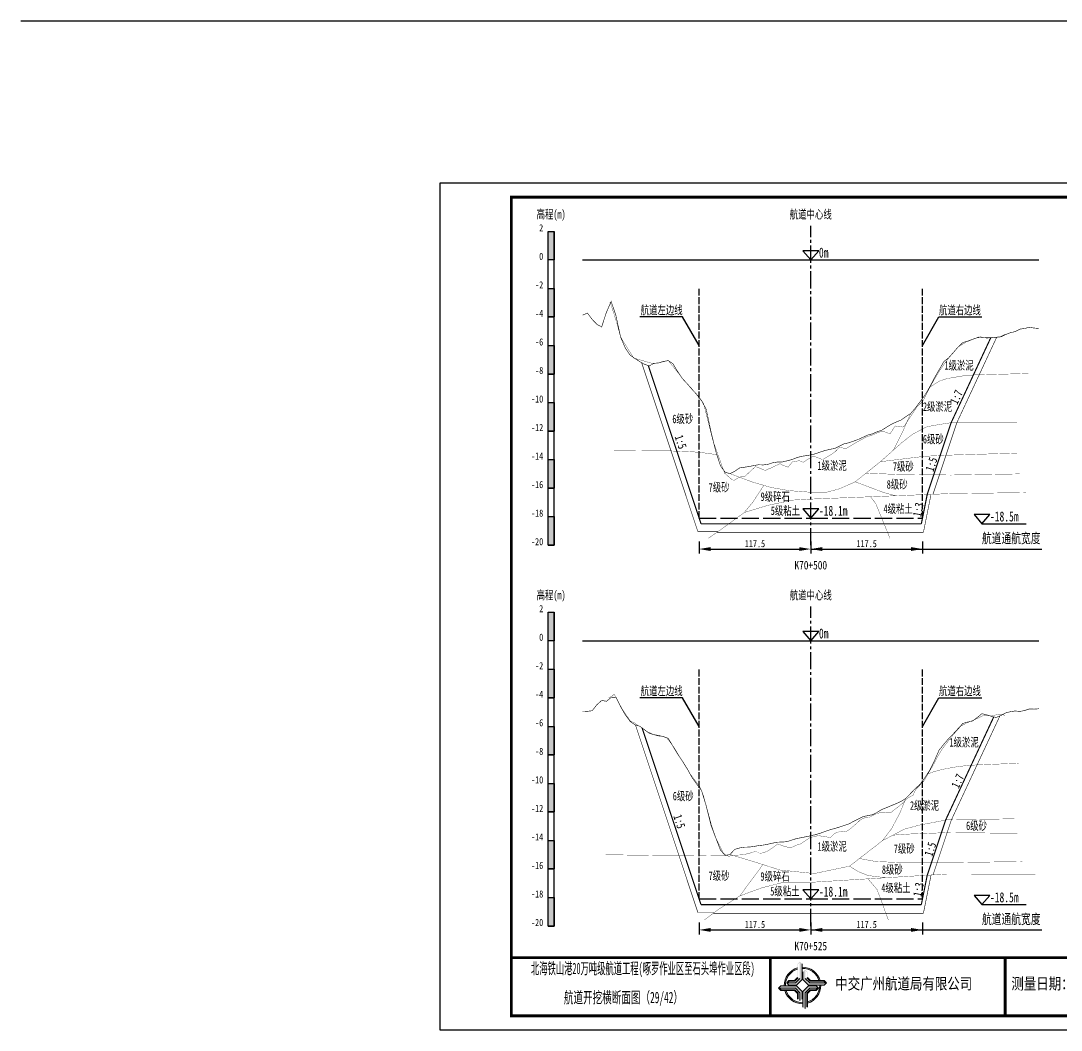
# Model space of a CAD drawing. Header units: millimetres. Extents: x 0 to 1680, y -8762 to 0.
# Drawn here: x 483 to 847.8, y -5197.5 to -4843.7 of the extents above; entities that cross this region are included whole.
import ezdxf
from ezdxf.enums import TextEntityAlignment as Align

# ---------------------------------------------------------------- set-up
doc = ezdxf.new("R2010")
doc.units = ezdxf.units.MM
for name, pattern in [('ACAD_ISO02W100', [15, 12, -3]), ('ACAD_ISO05W100', [33, 24, -3, 0, -3, 0, -3]), ('CENTER2', [1.125, 0.75, -0.125, 0.125, -0.125])]:
    doc.linetypes.add(name, pattern=pattern)
for name, color, linetype in [('0-桩号', 1, 'Continuous'), ('0-航道左右边线标注', 8, 'Continuous'), ('1-疏浚底高', 7, 'Continuous'), ('1-通航宽度', 7, 'Continuous'), ('1-通航底高', 7, 'Continuous'), ('202601', 5, 'Continuous'), ('DMX', 20, 'Continuous'), ('L1', 7, 'Continuous'), ('图幅外框线', 145, 'Continuous'), ('地质分层', 6, 'Continuous'), ('坡比', 1, 'Continuous'), ('尺寸标注', 1, 'Continuous'), ('开挖线', 4, 'Continuous'), ('标尺', 7, 'Continuous'), ('超挖线', 3, 'Continuous'), ('辅助框', 7, 'Continuous'), ('通航底面线', 7, 'ACAD_ISO02W100')]:
    doc.layers.add(name, color=color, linetype=linetype)
doc.styles.get("Standard").update_dxf_attribs({"font": 'arial.ttf'})
doc.styles.add('仿宋', font='仿宋_GB2312.ttf', dxfattribs={"width": 0.8})
doc.styles.add('仿宋GB2312', font='仿宋_GB2312.ttf', dxfattribs={"width": 0.7, "height": 2.5})
doc.styles.add('仿宋体', font='仿宋_GB2312.ttf', dxfattribs={"width": 0.8})
doc.dimstyles.new('2000', dxfattribs={"dimtxt": 3, "dimasz": 2.5, "dimexe": 1.25, "dimexo": 0.625, "dimtad": 1, "dimlfac": 2, "dimdsep": 46, "dimtxsty": 'Standard', "dimcen": 2.5, "dimadec": 0, "dimazin": 0, "dimtfac": 1, "dimtmove": 0, "dimatfit": 3, "dimfxl": 0, "dimarcsym": 0})

# ---------------------------------------------------------------- blocks, each defined once
blk = doc.blocks.new('标尺')
at = {"layer": '标尺', "linetype": 'Continuous'}
for points in [[(-2.116669999959413, 100), (0, 100), (0, 90), (-2.116669999959413, 90)], [(-2.116669999959413, 80), (0, 80), (0, 70), (-2.116669999959413, 70)], [(-2.116669999959413, 60), (0, 60), (0, 50), (-2.116669999959413, 50)], [(-2.116669999959413, 40), (0, 40), (0, 30), (-2.116669999959413, 30)], [(-2.116669999959413, 20), (0, 20), (0, 10), (-2.116669999959413, 10)], [(-2.116669999959413, 0), (0, 0), (0, -10), (-2.116669999959413, -10)]]:
    blk.add_hatch(color=256, dxfattribs=at).paths.add_polyline_path(points)
for p, q in [((-2.116669999959413, -10), (-2.116669999959413, 100)), ((0, -10), (0, 100)), ((-2.116669999959413, 80), (0, 80)), ((-2.116669999959413, 70), (0, 70)), ((-2.116669999959413, 60), (0, 60)), ((-2.116669999959413, 50), (0, 50)), ((-2.116669999959413, 40), (0, 40)), ((-2.116669999959413, 30), (0, 30)), ((-2.116669999959413, 20), (0, 20)), ((-2.116669999959413, 10), (0, 10)), ((-2.116669999959413, 0), (0, 0)), ((-2.116669999959413, -10), (0, -10))]:
    blk.add_line(p, q, dxfattribs=at)
at = {"layer": '标尺'}
for points in [[(-2.116669999959413, 100), (0, 100), (0, 90), (-2.116669999959413, 90)], [(-2.116669999959413, 100), (0, 100), (0, 90), (-2.116669999959413, 90)], [(-2.116669999959413, 80), (0, 80), (0, 70), (-2.116669999959413, 70)], [(-2.116669999959413, 80), (0, 80), (0, 70), (-2.116669999959413, 70)], [(-2.116669999959413, 60), (0, 60), (0, 50), (-2.116669999959413, 50)], [(-2.116669999959413, 60), (0, 60), (0, 50), (-2.116669999959413, 50)], [(-2.116669999959413, 40), (0, 40), (0, 30), (-2.116669999959413, 30)], [(-2.116669999959413, 40), (0, 40), (0, 30), (-2.116669999959413, 30)], [(-2.116669999959413, 20), (0, 20), (0, 10), (-2.116669999959413, 10)], [(-2.116669999959413, 20), (0, 20), (0, 10), (-2.116669999959413, 10)], [(-2.116669999959413, 0), (0, 0), (0, -10), (-2.116669999959413, -10)], [(-2.116669999959413, 0), (0, 0), (0, -10), (-2.116669999959413, -10)]]:
    blk.add_lwpolyline(points, close=True, dxfattribs=at)
at = {"layer": '标尺', "style": '仿宋GB2312', "width": 0.7}
blk.add_text('高程(m)', height=3, dxfattribs=at).set_placement((-1.058334999950603, 106.0000000009313), align=Align.MIDDLE_CENTER)
for s, p in [('2', (-3.816669999971054, 100)), ('0', (-3.816669999971054, 90)), ('-2', (-3.816669999971054, 80)), ('-4', (-3.816669999971054, 70)), ('-6', (-3.816669999971054, 60)), ('-8', (-3.816669999971054, 50)), ('-10', (-3.816669999971054, 40)), ('-12', (-3.816669999971054, 30)), ('-14', (-3.816669999971054, 20)), ('-16', (-3.816669999971054, 10)), ('-18', (-3.816669999971054, 0)), ('-20', (-3.816669999971054, -10))]:
    blk.add_text(s, height=2.5, dxfattribs=at).set_placement(p, align=Align.RIGHT)
blk = doc.blocks.new('通航底高')
at = {"layer": '1-通航底高'}
for p, q in [((-2.762494692986365, 3.232132659759372), (5.923793651163578e-06, 6.932765245437622e-06)), ((2.762506540631875, 3.232132659759372), (-2.762494692986365, 3.232132659759372)), ((5.923793651163578e-06, 6.932765245437622e-06), (2.762506540631875, 3.232132659759372))]:
    blk.add_line(p, q, dxfattribs=at)
at = {"layer": '1-通航底高', "style": '仿宋', "width": 0.7}
blk.add_attdef('通航底高', (2.856129719933961, 0.8203305718488991), '', height=3.5, dxfattribs=at)
blk = doc.blocks.new('疏浚底高')
at = {"layer": '1-疏浚底高'}
for p, q in [((-2.762500616780017, 3.232125726994127), (0, 0)), ((2.762500616838224, 3.232125726994127), (-2.762500616780017, 3.232125726994127)), ((0, 0), (2.762500616838224, 3.232125726994127)), ((-5.923793651163578e-06, -6.932765245437622e-06), (15.51466270413067, -6.932765245437622e-06))]:
    blk.add_line(p, q, dxfattribs=at)
at = {"layer": '1-疏浚底高', "style": '仿宋', "width": 0.7}
blk.add_attdef('疏浚底高', (2.856123796140309, 0.8203236390836537), '', height=3.5, dxfattribs=at)
blk = doc.blocks.new('*D248')
at = {"layer": 'Defpoints', "color": 0}
for p in [(720.8333333326782, -5018), (760, -5018), (760, -5028.852841421393)]:
    blk.add_point(p, dxfattribs=at)
at = {"layer": '尺寸标注', "color": 0, "lineweight": -2, "ltscale": 0.5}
for p, q in [((720.8333333326782, -5026.25), (720.8333333326782, -5030.452841421394)), ((760, -5026.25), (760, -5030.452841421394)), ((724.8333333326782, -5028.852841421393), (756, -5028.852841421393))]:
    blk.add_line(p, q, dxfattribs=at)
at = {"layer": '尺寸标注', "color": 0}
for points in [[(724.8333333326782, -5028.186174754726), (724.8333333326782, -5029.51950808806), (720.8333333326782, -5028.852841421393)], [(756, -5029.51950808806), (756, -5028.186174754726), (760, -5028.852841421393)]]:
    blk.add_solid(points, dxfattribs=at)
at = {"layer": '尺寸标注', "color": 0, "insert": (740.4166666663391, -5026.956412849965), "char_height": 2.5, "attachment_point": 5, "style": '仿宋GB2312'}
blk.add_mtext('117.5', dxfattribs=at)
blk = doc.blocks.new('*D249')
at = {"layer": 'Defpoints', "color": 0}
for p in [(720.8333333328919, -5151.5), (760, -5151.5), (760, -5162.352811079301)]:
    blk.add_point(p, dxfattribs=at)
at = {"layer": '尺寸标注', "color": 0, "lineweight": -2, "ltscale": 0.5}
for p, q in [((720.8333333328919, -5159.75), (720.8333333328919, -5163.952811079302)), ((760, -5159.75), (760, -5163.952811079302)), ((724.8333333328919, -5162.352811079301), (756, -5162.352811079301))]:
    blk.add_line(p, q, dxfattribs=at)
at = {"layer": '尺寸标注', "color": 0}
for points in [[(724.8333333328919, -5161.686144412634), (724.8333333328919, -5163.019477745968), (720.8333333328919, -5162.352811079301)], [(756, -5163.019477745968), (756, -5161.686144412634), (760, -5162.352811079301)]]:
    blk.add_solid(points, dxfattribs=at)
at = {"layer": '尺寸标注', "color": 0, "insert": (740.416666666446, -5160.456382507873), "char_height": 2.5, "attachment_point": 5, "style": '仿宋GB2312'}
blk.add_mtext('117.5', dxfattribs=at)
blk = doc.blocks.new('*D305')
at = {"layer": 'Defpoints', "color": 0}
for p in [(760, -5018), (799.1666666671199, -5018), (799.1666666671199, -5028.852787551242)]:
    blk.add_point(p, dxfattribs=at)
at = {"layer": '尺寸标注', "color": 0, "lineweight": -2, "ltscale": 0.5}
for p, q in [((760, -5026.25), (760, -5030.452787551242)), ((799.1666666671199, -5026.25), (799.1666666671199, -5030.452787551242)), ((764, -5028.852787551242), (795.1666666671199, -5028.852787551242))]:
    blk.add_line(p, q, dxfattribs=at)
at = {"layer": '尺寸标注', "color": 0}
for points in [[(764, -5028.186120884575), (764, -5029.519454217909), (760, -5028.852787551242)], [(795.1666666671199, -5029.519454217909), (795.1666666671199, -5028.186120884575), (799.1666666671199, -5028.852787551242)]]:
    blk.add_solid(points, dxfattribs=at)
at = {"layer": '尺寸标注', "color": 0, "insert": (779.58333333356, -5026.956358979814), "char_height": 2.5, "attachment_point": 5, "style": '仿宋GB2312'}
blk.add_mtext('117.5', dxfattribs=at)
blk = doc.blocks.new('*D306')
at = {"layer": 'Defpoints', "color": 0}
for p in [(760, -5151.5), (799.1666666673336, -5151.5), (799.1666666673336, -5162.352757198268)]:
    blk.add_point(p, dxfattribs=at)
at = {"layer": '尺寸标注', "color": 0, "lineweight": -2, "ltscale": 0.5}
for p, q in [((760, -5159.75), (760, -5163.952757198268)), ((799.1666666673336, -5159.75), (799.1666666673336, -5163.952757198268)), ((764, -5162.352757198268), (795.1666666673336, -5162.352757198268))]:
    blk.add_line(p, q, dxfattribs=at)
at = {"layer": '尺寸标注', "color": 0}
for points in [[(764, -5161.686090531601), (764, -5163.019423864935), (760, -5162.352757198268)], [(795.1666666673336, -5163.019423864935), (795.1666666673336, -5161.686090531601), (799.1666666673336, -5162.352757198268)]]:
    blk.add_solid(points, dxfattribs=at)
at = {"layer": '尺寸标注', "color": 0, "insert": (779.5833333336668, -5160.456328626839), "char_height": 2.5, "attachment_point": 5, "style": '仿宋GB2312'}
blk.add_mtext('117.5', dxfattribs=at)

msp = doc.modelspace()

# ---------------------------------------------------------------- hatches: boundary and pattern name
at = {"layer": '辅助框'}
h = msp.add_hatch(color=5, dxfattribs=at)
edge = h.paths.add_edge_path()
edge.add_ellipse((757.1048981645192, -5181.849361724388), major_axis=(-6.017077195920141, 1.733884546287947e-06), ratio=0.9999999825377229, start_angle=-73.21171767175571, end_angle=1.446762146054482, ccw=False)
edge.add_line((755.3669512681747, -5176.088740435135), (755.3669512681747, -5175.667564622652))
edge.add_ellipse((757.1048981645192, -5181.849361724388), major_axis=(-6.421454345493813, 3.783831980513644e-06), ratio=0.9999999825377264, start_angle=-74.29719975771904, end_angle=1.35689506309039)
edge.add_line((750.6852443925525, -5182.001418438208), (751.0897390788878, -5182.001279625189))
edge = h.paths.add_edge_path()
edge.add_ellipse((757.1048981645192, -5181.849361724388), major_axis=(-6.017077195920906, 2.624791690933952e-07), ratio=0.9999999825377339, start_angle=196.7802887631043, end_angle=271.43091869106274, ccw=False)
edge.add_line((762.8657615312125, -5180.112217217457), (763.2869208646501, -5180.112217217457))
edge.add_ellipse((757.1048981645192, -5181.849361724388), major_axis=(-6.42145434549481, 2.055023733972632e-07), ratio=0.9999999825377471, start_angle=195.6953323995753, end_angle=271.3407921785149)
edge.add_line((756.9546421006704, -5175.429665483964), (756.9546421006704, -5175.834160818589))
edge = h.paths.add_edge_path()
edge.add_ellipse((757.1048981645192, -5181.849361724388), major_axis=(-6.421454345494847, 2.398647111377442e-07), ratio=0.9999999825377328, start_angle=105.7065267224622, end_angle=181.3336320078198)
edge.add_line((763.5246130754139, -5181.699907793533), (763.120118992218, -5181.699907793533))
edge.add_ellipse((757.1048981645192, -5181.849361724388), major_axis=(-6.017077195920033, 3.038804149501319e-06), ratio=0.9999999825377467, start_angle=106.79232762585761, end_angle=181.4233031416354, ccw=False)
edge.add_line((758.8432505388047, -5187.609860479367), (758.8432505388047, -5188.031044626963))
edge = h.paths.add_edge_path()
edge.add_ellipse((757.1048981645192, -5181.849361724388), major_axis=(6.017077195919978, 2.129043967020969e-06), ratio=0.9999999825377341, start_angle=196.8039056354283, end_angle=271.4347580706571, ccw=False)
edge.add_line((751.3447520372058, -5183.588882915747), (750.9235845126296, -5183.589027449381))
edge.add_ellipse((757.1048981645192, -5181.849361724388), major_axis=(6.421454345494965, 1.010893226884053e-06), ratio=0.9999999825377122, start_angle=195.7186902341801, end_angle=271.3444001294426)
edge.add_line((757.2555596849108, -5188.269048223508), (757.2555596849108, -5187.864552247775))
h = msp.add_hatch(color=5, dxfattribs=at)
h.paths.add_polyline_path([(756.9546421006704, -5174.245531914723), (756.1757059281852, -5173.467633330833), (755.3669512681747, -5174.276153838646), (755.3669512681747, -5179.036597661984), (754.2904413530017, -5180.112023077023), (752.3438002488698, -5180.112023077023), (751.5476570176864, -5180.907358599197), (752.3430715379502, -5181.699178399098), (754.9786409013356, -5181.699178399098), (756.9546421006704, -5179.723855132592)])
h.paths.add_polyline_path([(756.1454878373827, -5179.335033672583), (754.5901777513112, -5180.890380010616), (751.8645652055527, -5180.890380010616), (752.4652603746141, -5180.292388775122), (754.4098916063095, -5180.292388775122), (755.5465556779588, -5179.124466802608), (755.5465556779588, -5174.365021880639), (756.1454878373827, -5173.767331255448)], flags=16)
h = msp.add_hatch(color=5, dxfattribs=at)
h.paths.add_polyline_path([(759.2303930924918, -5181.699907793533), (764.7087164384509, -5181.699907793533), (765.4866149797226, -5180.920971685421), (764.6780945359851, -5180.112217217457), (759.9176505204822, -5180.112217217457), (758.8422251481796, -5179.03570710994), (758.8422251481796, -5177.089066240799), (758.0468895402636, -5176.292922881616), (757.255069890001, -5177.088337358963), (757.255069890001, -5179.723906744015)])
h.paths.add_polyline_path([(758.0638683000292, -5179.335443487179), (758.0638683000292, -5176.609831133377), (758.6618594285633, -5177.2105261531), (758.6618594285633, -5179.155157427323), (759.8297815507437, -5180.291821563255), (764.5892263871814, -5180.291821563255), (765.186916990825, -5180.890753594411), (759.6192146592821, -5180.890753594411)], flags=16)
h = msp.add_hatch(color=5, dxfattribs=at)
h.paths.add_polyline_path([(754.9782503556992, -5181.99994512273), (749.4999273301746, -5182.00182517649), (748.722296138146, -5182.781028228294), (749.5310940782215, -5183.589505327714), (754.2915378373648, -5183.587871709836), (755.3673325639452, -5184.664012334835), (755.3680006059195, -5186.610653374684), (756.1636093950058, -5187.40652363826), (756.9551560136463, -5186.610837432396), (756.954251555034, -5183.975268389237)])
h.paths.add_polyline_path([(756.1455864884938, -5184.36400901438), (756.1465218583728, -5187.089621367943), (755.5483246263052, -5186.489131426346), (755.5476572892751, -5184.544500322831), (754.3793451341178, -5183.408237114918), (749.6199005754079, -5183.409870391381), (749.0220044663931, -5182.811143438351), (754.5897064988698, -5182.809232793819)], flags=16)
h = msp.add_hatch(color=5, dxfattribs=at)
h.paths.add_polyline_path([(759.2315609056141, -5181.999116607201), (757.2555596849108, -5183.974439873708), (757.2555596849108, -5189.452763262284), (758.0344958787645, -5190.230661675465), (758.8432505388047, -5189.422141167653), (758.8432505388047, -5184.661697344315), (759.9197604539479, -5183.586271929276), (761.8664015580798, -5183.586271929276), (762.6625447679247, -5182.790936407101), (761.867130247661, -5181.999116607201)])
h.paths.add_polyline_path([(759.6200240770067, -5182.807915166866), (762.3456365800585, -5182.807915166866), (761.7449414323355, -5183.405906231177), (759.8003101793016, -5183.405906231177), (758.6636461076523, -5184.57382820369), (758.6636461076523, -5189.333273125661), (758.0647139695669, -5189.930963750851), (758.0647139695669, -5184.363261333716)], flags=16)

# ---------------------------------------------------------------- linework, layer by layer
at = {"layer": '0-航道左右边线标注', "linetype": 'ACAD_ISO02W100', "ltscale": 0.2}
for points in [[(720.8333333333721, -5018), (720.8333333336059, -4937.499999999898)], [(799.1666666666279, -5018), (799.1666666668616, -4937.500000000102)], [(720.8333333333721, -5151.5), (720.8333333336059, -5070.999999998967)], [(799.1666666666279, -5151.5), (799.1666666668616, -5070.999999999171)]]:
    msp.add_lwpolyline(points, dxfattribs=at)
at = {"layer": '0-航道左右边线标注'}
for points in [[(720.8333333330256, -4957.499999999898), (715.0598306411584, -4947.499999999882), (700.0598306411584, -4947.499999999838)], [(799.1666666668034, -4957.500000000102), (804.9401693587288, -4947.500000000118), (819.9401693587288, -4947.500000000162)], [(720.8333333330256, -5090.999999998967), (715.0598306411584, -5080.99999999895), (700.0598306411584, -5080.999999998907)], [(799.1666666668034, -5090.999999999171), (804.9401693587288, -5080.999999999187), (819.9401693587288, -5080.999999999231)]]:
    msp.add_lwpolyline(points, dxfattribs=at)
at = {"layer": '1-通航宽度'}
for points in [[(760, -5028.85), (841, -5028.85)], [(760, -5162.35), (841, -5162.35)]]:
    msp.add_lwpolyline(points, dxfattribs=at)
at = {"layer": '202601', "color": 1, "linetype": 'Continuous', "const_width": 0.1}
for points in [[(689.4629999998001, -4942.599999999535), (689.6663703701702, -4942.350000142584), (692.1330370368371, -4950.099999904165), (693.1063703701701, -4953.900001048574), (693.6563703701702, -4955.099999904165), (697.8897037035041, -4961.900000571733), (697.8963703701702, -4961.900000571733), (697.9063703701702, -4961.900000571733), (704.4530370368371, -4963.800001143944), (704.5963703701701, -4963.749999999534), (706.2830370368372, -4963.699998855125), (709.7630370368371, -4962.850000857845), (710.1663703701702, -4962.850000857845), (710.7997037035042, -4963.749999999534), (713.7830370368372, -4967.449998855125), (714.8763703701701, -4969.000000953203), (717.7430370368371, -4972.049999236595), (718.0197037035041, -4972.350001334677), (718.1830370368372, -4972.499999999534), (722.3863703701701, -4977.800002097616), (722.6797037035042, -4978.899998664385), (725.6230370368371, -4990.650000571733), (728.2563703701701, -4998.049998282915), (729.7830370368372, -5002.249999045853), (732.3130370368372, -5004.499998092184), (733.0930370368371, -5004.749999045865), (735.0197037035041, -5003.649997710716), (737.0397037035042, -5003.249998092184), (739.7063703701701, -5000.749998092184), (740.5197037035041, -4999.999999999534), (741.2163703701701, -5000.149998664385), (744.1663703701702, -5001.350002288353), (744.5130370368371, -5000.999999045865), (745.6997037035042, -5000.599999427335), (749.2430370368371, -4998.899998664385), (750.0797037035042, -4999.400000571733), (752.0163703701702, -5000.149998664385), (753.6263703701701, -4998.249998092184), (755.9897037035041, -4997.899999618065), (757.3563703701701, -4998.449997901444), (759.1030370368371, -4997.300000190267), (760.8663703701701, -4996.249999999534), (763.9197037035042, -4997.399997710716), (764.1563703701702, -4997.399997710716), (764.4097037035042, -4997.350001334677), (767.0930370368371, -4995.749998092184), (768.5663703701701, -4994.699997901444), (769.9830370368371, -4993.249998092184), (772.0263703701701, -4993.550000190267), (772.3330370368371, -4993.649997710716), (772.6297037035041, -4993.449997901444), (776.9963703701701, -4990.900001525415), (777.7430370368371, -4990.500001906885), (779.7330370368371, -4989.450001716143), (781.1163703701701, -4989.050002097616), (784.3030370368372, -4987.750000953203), (785.8163703701701, -4987.750000953203), (787.7897037035041, -4988.499999045853), (789.5863703701701, -4985.700001716143), (792.3463703701701, -4986.100001334677), (792.8030370368372, -4985.700001716143), (796.9763703701701, -4979.450001716143), (797.1063703701701, -4979.250001906885), (797.1263703701701, -4979.200000762474), (799.5597037035042, -4976.599998473654), (801.1397037035041, -4973.350000381004), (802.4297037035042, -4971.050000190267), (803.813037036837, -4968.550000190267), (805.4030370368371, -4965.950000285635), (808.1563703701702, -4962.149999141224), (810.1130370368371, -4959.800000190267), (811.4497037035042, -4958.150000571733), (813.8097037035042, -4956.749999522694), (814.6097037035041, -4956.150000094904), (815.2630370368371, -4955.999999045853), (819.1463703701701, -4954.400000571733), (819.1897037035042, -4954.400000571733), (819.2230370368371, -4954.400000571733), (821.7697037035041, -4954.949998855125), (824.3330370368371, -4954.600000381004), (826.3063703701702, -4954.449999331966), (828.2030370368371, -4953.550000190267), (828.2063703701701, -4953.550000190267)], [(689.165999999999, -5080.999999998836), (690.3397037037031, -5080.400000571037), (691.019703703703, -5079.650000094205), (693.9430370370361, -5085.049999712735), (694.006370370369, -5085.149999617366), (696.8430370370361, -5089.250000475677), (698.1063703703691, -5089.699998854427), (699.6597037037031, -5090.849998949796), (700.9163703703691, -5091.499999521995), (702.0430370370361, -5092.549999712735), (705.139703703703, -5093.999999521995), (706.6830370370361, -5094.399999140525), (708.2963703703691, -5094.550000189569), (709.4630370370361, -5095.000000952507), (711.9897037037031, -5098.300000189569), (713.2497037037031, -5100.400000571037), (715.633037037036, -5104.350000380306), (717.9697037037031, -5108.049999235896), (717.9730370370361, -5108.049999235896), (717.9863703703691, -5108.049999235896), (721.029703703703, -5112.050000189569), (722.393037037036, -5115.400000571037), (724.006370370369, -5121.250000952507), (725.2430370370361, -5125.850001333978), (726.753037037036, -5130.200000761775), (729.4197037037031, -5135.549999235896), (731.1630370370361, -5136.549998282218), (732.639703703703, -5136.250000952507), (734.6297037037031, -5136.100002287654), (736.0963703703691, -5136.050001143245), (738.5963703703691, -5135.450001715446), (740.7130370370361, -5134.800001143245), (742.3163703703691, -5135.600000380306), (743.8797037037031, -5135.099998472955), (744.8363703703691, -5134.749999998836), (746.5663703703691, -5133.600002287654), (748.4430370370361, -5132.199998854427), (750.5230370370361, -5132.999998091485), (752.903037037036, -5133.600002287654), (755.2197037037031, -5132.550002096918), (756.3363703703691, -5132.249999998836), (759.2063703703691, -5130.349999426628), (759.8063703703691, -5129.949999808097), (760.143037037036, -5129.899998663688), (762.5863703703691, -5129.299999235896), (763.559703703703, -5129.449997900745), (766.883037037036, -5129.949999808097), (768.3363703703691, -5128.499999998836), (770.7163703703691, -5127.700000761775), (772.269703703703, -5127.950001715446), (773.6597037037031, -5127.100001333978), (775.9897037037031, -5125.099998472955), (777.4697037037031, -5123.699999808097), (778.8230370370361, -5123.100000380306), (780.266370370369, -5122.999998091485), (782.7130370370361, -5121.749998091485), (783.9530370370361, -5121.349998472955), (785.753037037036, -5121.300002096918), (787.6730370370361, -5121.149998663688), (787.9697037037031, -5121.300002096918), (792.1697037037031, -5117.999998091485), (792.7430370370361, -5117.350002287654), (793.7997037037031, -5116.250000952507), (795.883037037036, -5115.099998472955), (796.773037037036, -5113.150001524718), (798.2497037037031, -5111.650000571037), (799.8230370370361, -5109.949999808097), (801.6797037037031, -5106.650000571037), (802.7030370370361, -5105.000000952507), (804.123037037036, -5102.249999998836), (805.8163703703691, -5099.350000380306), (808.4297037037031, -5095.800000189569), (808.6097037037031, -5095.549999235896), (808.7097037037031, -5095.500000475668), (809.2263703703691, -5094.800001143245), (812.616370370369, -5090.900000094205), (814.766370370369, -5089.800001143245), (815.659703703703, -5089.399999140525), (818.283037037036, -5088.300000189569), (820.3297037037031, -5087.300001143245), (821.0997037037031, -5087.199998854427), (822.9330370370361, -5087.300001143245), (826.3030370370361, -5086.799999235896), (827.496370370369, -5086.950000284938), (827.9663703703691, -5087.249999998836), (828.003037037036, -5087.349999903468)]]:
    msp.add_lwpolyline(points, dxfattribs=at)
at = {"layer": 'DMX', "color": 7, "linetype": 'Continuous', "const_width": 0.2}
for points in [[(679.9999999999995, -4946.845000000207), (679.9999999999995, -4946.845000000205), (681.6666666666279, -4946.149999999907), (683.3333333333721, -4948.350000000093), (685, -4950.084999999963), (686.6666666666279, -4951.004999999888), (688.3333333333721, -4945.85999999987), (690, -4942.069999999832), (691.6666666666279, -4947.004999999888), (693.3333333333721, -4954.634999999776), (695, -4958.475000000093), (696.6666666666279, -4960.89000000013), (698.3333333333721, -4962.064999999944), (700, -4963.134999999776), (701.6666666666279, -4964.060000000056), (703.3333333333721, -4964.649999999907), (705, -4963.770000000019), (706.6666666666279, -4963.589999999851), (708.3333333333721, -4963.084999999963), (710, -4962.794999999925), (711.6666666666279, -4963.884999999776), (713.3333333333721, -4966.669999999925), (715, -4969.134999999776), (716.6666666666279, -4970.910000000149), (718.3333333333721, -4972.845000000205), (720, -4974.669999999925), (721.6666666666279, -4976.745000000112), (723.3333333333721, -4979.899999999907), (725, -4987.674999999814), (726.6666666666279, -4994.560000000056), (728.3333333333721, -4999.680000000168), (730, -5001.975000000093), (731.6666666666279, -5002.404999999795), (733.3333333333721, -5001.615000000224), (735, -5000.419999999925), (736.6666666666279, -5000.180000000168), (738.3333333333721, -4999.935000000056), (740, -4999.600000000093), (741.6666666666279, -4999.305000000168), (743.3333333333721, -4999.370000000112), (745, -4999.154999999795), (746.6666666666279, -4998.60999999987), (748.3333333333721, -4998.339999999851), (750, -4998.325000000186), (751.6666666666279, -4997.930000000168), (753.3333333333721, -4997.509999999776), (755, -4996.845000000205), (756.6666666666279, -4996.35999999987), (758.3333333333721, -4996.125), (760, -4995.865000000224), (761.6666666666279, -4995.439999999944), (763.3333333333721, -4994.834999999963), (765, -4994.305000000168), (766.6666666666279, -4993.910000000149), (768.3333333333721, -4993.604999999981), (770, -4992.779999999795), (771.6666666666279, -4991.98499999987), (773.3333333333721, -4991.604999999981), (775, -4991.020000000019), (776.6666666666279, -4990.424999999814), (778.3333333333721, -4989.654999999795), (780, -4988.884999999776), (781.6666666666279, -4988.459999999963), (783.3333333333721, -4987.694999999832), (785, -4987.145000000019), (786.6666666666279, -4986.064999999944), (788.3333333333721, -4985.075000000186), (790, -4984.314999999944), (791.6666666666279, -4983.64000000013), (793.3333333333721, -4982.435000000056), (795, -4981.375), (796.6666666666279, -4979.435000000056), (798.3333333333721, -4977.180000000168), (800, -4974.944999999832), (801.6666666666279, -4972.104999999981), (803.3333333333721, -4968.899999999907), (805, -4966.01500000013), (806.6666666666279, -4963.145000000019), (808.3333333333721, -4961.834999999963), (810, -4959.964999999851), (811.6666666666279, -4958.020000000019), (813.3333333333721, -4956.470000000205), (815, -4955.970000000205), (816.6666666666279, -4955.370000000112), (818.3333333333721, -4954.770000000019), (820, -4954.649999999907), (821.6666666666279, -4954.740000000224), (823.3333333333721, -4954.759999999776), (825, -4954.645000000019), (826.6666666666279, -4954.464999999851), (828.3333333333721, -4953.665000000037), (830, -4953.004999999888), (831.6666666666279, -4952.634999999776), (833.3333333333721, -4951.770000000019), (835, -4951.529999999795), (836.6666666666279, -4951.134999999776), (838.3333333333721, -4951.384999999776), (839.9999999999995, -4951.544999999925)], [(679.9999999999995, -5085.814999999944), (679.9999999999995, -5085.814999999944), (681.6666666666279, -5085.73499999987), (683.3333333333721, -5085.529999999795), (685, -5083.415000000037), (686.6666666666279, -5081.930000000168), (688.3333333333721, -5082.209999999963), (690, -5080.895000000019), (691.6666666666279, -5080.770000000019), (693.3333333333721, -5084.160000000149), (695, -5087.029999999795), (696.6666666666279, -5089.299999999814), (698.3333333333721, -5090.435000000056), (700, -5090.944999999832), (701.6666666666279, -5092.174999999814), (703.3333333333721, -5093.39000000013), (705, -5093.910000000149), (706.6666666666279, -5094.200000000186), (708.3333333333721, -5094.615000000224), (710, -5095.174999999814), (711.6666666666279, -5097.979999999981), (713.3333333333721, -5100.725000000093), (715, -5103.209999999963), (716.6666666666279, -5105.854999999981), (718.3333333333721, -5108.899999999907), (720, -5111.23499999987), (721.6666666666279, -5113.430000000168), (723.3333333333721, -5118.875), (725, -5125.634999999776), (726.6666666666279, -5130.044999999925), (728.3333333333721, -5134.375), (730, -5136.279999999795), (731.6666666666279, -5135.915000000037), (733.3333333333721, -5134.125), (735, -5133.629999999888), (736.6666666666279, -5133.35999999987), (738.3333333333721, -5133.314999999944), (740, -5133.104999999981), (741.6666666666279, -5132.810000000056), (743.3333333333721, -5132.620000000112), (745, -5132.314999999944), (746.6666666666279, -5131.919999999925), (748.3333333333721, -5131.589999999851), (750, -5131.560000000056), (751.6666666666279, -5131.410000000149), (753.3333333333721, -5130.85999999987), (755, -5130.330000000075), (756.6666666666279, -5130.024999999907), (758.3333333333721, -5129.685000000056), (760, -5129.350000000093), (761.6666666666279, -5128.955000000075), (763.3333333333721, -5128.459999999963), (765, -5127.834999999963), (766.6666666666279, -5127.285000000149), (768.3333333333721, -5126.814999999944), (770, -5126.314999999944), (771.6666666666279, -5125.770000000019), (773.3333333333721, -5125.220000000205), (775, -5124.299999999814), (776.6666666666279, -5123.490000000224), (778.3333333333721, -5122.64000000013), (780, -5122.290000000037), (781.6666666666279, -5121.955000000075), (783.3333333333721, -5121.10999999987), (785, -5120.104999999981), (786.6666666666279, -5119.455000000075), (788.3333333333721, -5118.75), (790, -5118.060000000056), (791.6666666666279, -5117.285000000149), (793.3333333333721, -5116.245000000112), (795, -5114.520000000019), (796.6666666666279, -5112.770000000019), (798.3333333333721, -5111.299999999814), (800, -5109.01500000013), (801.6666666666279, -5106.444999999832), (803.3333333333721, -5103.089999999851), (805, -5099.319999999832), (806.6666666666279, -5097.25), (808.3333333333721, -5095.299999999814), (810, -5093.589999999851), (811.6666666666279, -5091.76500000013), (813.3333333333721, -5089.975000000093), (815, -5089.495000000112), (816.6666666666279, -5089.149999999907), (818.3333333333721, -5087.939999999944), (820, -5086.564999999944), (821.6666666666279, -5086.970000000205), (823.3333333333721, -5087.479999999981), (825, -5087.884999999776), (826.6666666666279, -5087.200000000186), (828.3333333333721, -5086.290000000037), (830, -5085.854999999981), (831.6666666666279, -5085.60999999987), (833.3333333333721, -5085.770000000019), (835, -5085.450000000186), (836.6666666666279, -5084.895000000019), (838.3333333333721, -5084.970000000205), (839.9999999999995, -5084.825000000186)]]:
    msp.add_lwpolyline(points, dxfattribs=at)
at = {"layer": 'L1', "linetype": 'CENTER2', "ltscale": 8}
for p, q in [((759.9999999999991, -5027.5), (759.9999999999991, -4915.5)), ((759.9999999999991, -5160.999999999069), (759.9999999999991, -5048.999999999069))]:
    msp.add_line(p, q, dxfattribs=at)
at = {"layer": 'L1'}
for p, q in [((757.2374993832191, -4924.267874272773), (759.9999999999991, -4927.499999999767)), ((762.7625006168373, -4924.267874272773), (757.2374993832191, -4924.267874272773)), ((759.9999999999991, -4927.499999999767), (762.7625006168373, -4924.267874272773)), ((679.9999999999991, -4927.499999999767), (839.9999999999991, -4927.500000000233)), ((757.2374993832191, -5057.767874271842), (759.9999999999991, -5060.999999998836)), ((762.7625006168373, -5057.767874271842), (757.2374993832191, -5057.767874271842)), ((759.9999999999991, -5060.999999998836), (762.7625006168373, -5057.767874271842)), ((679.9999999999991, -5060.999999998836), (839.9999999999991, -5060.999999999302))]:
    msp.add_line(p, q, dxfattribs=at)
at = {"layer": '图幅外框线'}
msp.add_lwpolyline([(630.000000000397, -4900.5), (1050.000000000397, -4900.5), (1050.000000000397, -5197.5), (630.000000000397, -5197.5)], close=True, dxfattribs=at)
at = {"layer": '地质分层'}
msp.add_lwpolyline([(482.9851873749544, -4843.695556600531), (1163.545979711834, -4843.695556600531)], dxfattribs=at)
at = {"layer": '地质分层', "linetype": 'ACAD_ISO05W100', "ltscale": 0.2, "const_width": 0.1, "flags": 128}
for points in [[(801.6666666666279, -4972.104999999981), (805.3345377690857, -4969.882061910816), (807.3694284952944, -4969.217266870197), (809.1669010939077, -4968.856044804212), (814.8693664422026, -4967.905362148304), (836.2314047808759, -4967.309731296264)], [(788.9592451377539, -4994.197797096334), (792.1038609199459, -4987.948882294819), (795, -4981.375)], [(731.6666666666279, -5002.404999999795), (739.6007071718341, -5005.386446150485), (746.0519745758502, -5007.261966859922), (752.4444651706144, -5008.375540501438), (760, -5008.950000185519), (765.5, -5008.950000185519), (770.0504261899041, -5007.732592082117), (775.5543447016971, -5005.296140070073), (784.4144361081999, -4998.229915789329), (792.2924080390949, -4991.240641283337), (795.8447314483346, -4988.538841750473), (800.6806617748225, -4985.960168568417), (805.9731375498232, -4985.047442898154), (809.1669010939077, -4984.580018404406), (832.3418836010387, -4984.562521730084)], [(691.0043317481177, -4994.299772345461), (710.8337391670793, -4994.454235497862), (718.7257132948143, -4994.773182928097), (723.4863785500638, -4995.248942609876), (727.0591427152976, -4995.765686421655)], [(784.4144361081999, -4998.229915789329), (800.0843505413504, -4996.316373233683), (809.1669010939077, -4995.906999257859), (832.3473512112396, -4995.233606348746)], [(775.5543447016971, -5005.296140070073), (781.5817868866725, -5007.541375416331), (785.7434071034659, -5009.081746803597), (789.7529923473485, -5010.174208512064)], [(779.3544528110651, -5002.265424588695), (791.2070874217898, -5002.716090986971), (809.1669010939077, -5002.90700052958), (833.2502757707844, -5002.51222274499)], [(736.6768172057346, -5016.042899237946), (739.6154013741761, -5012.51445173705), (743.5285381823778, -5006.528350204695)], [(723.9986158866286, -5025.127927412454), (729.0489884397248, -5021.625063392334), (736.6768172057346, -5016.042899237946), (744.9653724873206, -5013.521913217381), (754.0540783436736, -5011.665252418257), (760, -5011.34999980405), (809.1669010939077, -5009.407001483254), (835.4171580235707, -5009.068994551431)], [(780.9567183792824, -5010.521823374089), (782.8367742819246, -5013.051254436374), (787.7906671264973, -5025.127927412454)], [(800.818016252364, -5107.753618938848), (803.0097782728262, -5106.944608173333), (805.9121395240072, -5106.144471466541), (807.8921345929848, -5105.746000238229), (811.8443256880855, -5105.057140617631), (816.5038401553174, -5104.5939989537), (832.8686536677415, -5103.934439048171)], [(793.3333333333721, -5116.245000000112), (791.3098614065675, -5121.219412139151), (788.3157468223944, -5126.914265932515), (785.0985708298394, -5131.102608924732)], [(731.6666666666279, -5135.915000000037), (741.5982643723255, -5138.925310227554), (749.0962373969378, -5141.330989041366), (761.1973397759721, -5142.600000238512), (773.5902766134823, -5140.007506617345), (785.0985708298394, -5131.102608924732), (792.8169568891171, -5127.020915030967), (798.1233579837717, -5125.606790940743), (807.8921345929848, -5123.746000953484), (831.37932791817, -5123.408772485796)], [(788.8133938293904, -5129.138108802959), (794.6078555118293, -5128.742603308521), (807.8921345929848, -5128.245999046136), (832.3992463335799, -5128.484738574293)], [(688.0681396591244, -5136.004843128845), (711.0634057170246, -5136.30600095354), (722.0763331478229, -5136.186965424567), (730, -5136.279999999795)], [(735.1932153605158, -5150.402102273889), (738.218512408901, -5146.134393291082), (740.8022145051509, -5142.785752546042), (743.1952953351429, -5139.437707850244)], [(773.5902766134823, -5140.007506617345), (776.4897331966786, -5141.843797371723), (780.0633290266851, -5143.2883926332), (786.3255247477209, -5144.064158641268)], [(777.0625349376351, -5137.320739616174), (782.8306232205359, -5138.38797059143), (790.3686635758495, -5138.68929288676), (807.8921345929848, -5138.746000953484), (834.203006841708, -5138.41317306878)], [(722.7818102045444, -5158.807442442332), (727.4771359493025, -5155.236514631193), (735.1932153605158, -5150.402102273889), (742.789263642393, -5147.60533202067), (750.6252887515584, -5145.607624600641), (761.1973397759721, -5145.599999761675), (807.8921345929848, -5142.746001907159), (838.7268562318059, -5142.806860879064)], [(780.0283319134032, -5144.449044684879), (783.2655545226298, -5148.236702737398), (787.1746045213331, -5158.807442442332)]]:
    msp.add_lwpolyline(points, dxfattribs=at)
at = {"layer": '开挖线', "linetype": 'Continuous', "const_width": 0.4, "flags": 128}
for points in [[(809.2049119879762, -4984.580018404406), (823.1221034639461, -4954.7574652414)], [(721.5000000000255, -5020), (703.012093726808, -4964.536281179217)], [(800.8192894838503, -5009.736885917297), (809.2049215562201, -4984.579989699674)], [(798.7666666674154, -5020), (800.8192894838503, -5009.736885917297)], [(721.5000000000255, -5020), (798.7666666674154, -5020)], [(807.2687617448541, -5123.864743146139), (824.1551181483055, -5087.679693709913)], [(721.5000000000255, -5153.5), (700.8598585327918, -5091.579575597038)], [(800.831152477725, -5143.17757094792), (807.2687617448541, -5123.864743146139)], [(798.7666666674154, -5153.5), (800.831152477725, -5143.17757094792)], [(721.5000000000255, -5153.5), (798.7666666674154, -5153.5)]]:
    msp.add_lwpolyline(points, dxfattribs=at)
at = {"layer": '超挖线', "linetype": 'ACAD_ISO02W100', "ltscale": 0.5, "const_width": 0.2, "flags": 128}
for points in [[(811.2056302822457, -4984.578479202353), (825.1838534575231, -4954.625143826587)], [(720.4166548191133, -5022.75), (700.668697119524, -4963.506126901233)], [(802.845998782148, -5009.656793565008), (811.205436854355, -4984.578479348387)], [(799.4999999674155, -5023), (802.163244983999, -5009.683774917378)], [(720.416654819157, -5022.75), (727.427073077125, -5022.75)], [(727.0666271303162, -5023), (799.4999999674155, -5023)], [(809.3338347168442, -5123.725301063255), (826.3107009975574, -5087.34630189009)], [(720.4166548191133, -5156.25), (698.4947900732604, -5090.484405762441)], [(802.8727588267652, -5143.052787443404), (809.315164933405, -5123.725569123485)], [(799.4999999674155, -5156.5), (802.1809862148448, -5143.095068763152)], [(720.416654819157, -5156.25), (726.1445287962679, -5156.25)], [(725.8158099035118, -5156.5), (799.4999999674155, -5156.5)]]:
    msp.add_lwpolyline(points, dxfattribs=at)
at = {"layer": '辅助框', "color": 5, "linetype": 'Continuous', "lineweight": 0}
for p, q in [((756.9546421006704, -5179.723855132592), (756.9546421006704, -5174.245531914723)), ((752.3438002488698, -5180.112023077023), (751.5476570176864, -5180.907358599197)), ((752.4652603746141, -5180.292388775122), (751.8645652055527, -5180.890380010616)), ((754.2904413530017, -5180.112023077023), (752.3438002488698, -5180.112023077023)), ((754.4098916063095, -5180.292388775122), (752.4652603746141, -5180.292388775122)), ((755.3669512681747, -5179.036597661984), (754.2904413530017, -5180.112023077023)), ((755.5465556779588, -5179.124466802608), (754.4098916063095, -5180.292388775122)), ((754.5901777513112, -5180.890380010616), (756.1454878373827, -5179.335033672583)), ((754.9786409013356, -5181.699178399098), (756.9546421006704, -5179.723855132592)), ((757.255069890001, -5177.088337358963), (757.255069890001, -5179.723906744015)), ((757.255069890001, -5179.723906744015), (759.2303930924918, -5181.699907793533)), ((758.0638683000292, -5179.335443487179), (759.6192146592821, -5180.890753594411)), ((759.8297815507437, -5180.291821563255), (758.6618594285633, -5179.155157427323)), ((759.9176505204822, -5180.112217217457), (758.8422251481796, -5179.03570710994)), ((764.5892263871814, -5180.291821563255), (759.8297815507437, -5180.291821563255)), ((764.6780945359851, -5180.112217217457), (759.9176505204822, -5180.112217217457)), ((765.186916990825, -5180.890753594411), (764.5892263871814, -5180.291821563255)), ((765.4866149797226, -5180.920971685421), (764.6780945359851, -5180.112217217457)), ((749.4999273301746, -5182.00182517649), (748.722296138146, -5182.781028228294)), ((748.722296138146, -5182.781028228294), (749.5310940782215, -5183.589505327714)), ((754.5897064988698, -5182.809232793819), (749.0220044663931, -5182.811143438351)), ((749.0220044663931, -5182.811143438351), (749.6199005754079, -5183.409870391381)), ((754.9782503556992, -5181.99994512273), (749.4999273301746, -5182.00182517649)), ((749.5310940782215, -5183.589505327714), (754.2915378373648, -5183.587871709836)), ((749.6199005754079, -5183.409870391381), (754.3793451341178, -5183.408237114918)), ((751.5476570176864, -5180.907358599197), (752.3430715379502, -5181.699178399098)), ((751.8645652055527, -5180.890380010616), (754.5901777513112, -5180.890380010616)), ((752.3430715379502, -5181.699178399098), (754.9786409013356, -5181.699178399098)), ((754.2915378373648, -5183.587871709836), (755.3673325639452, -5184.664012334835)), ((754.3793451341178, -5183.408237114918), (755.5476572892751, -5184.544500322831)), ((756.1455864884938, -5184.36400901438), (754.5897064988698, -5182.809232793819)), ((756.954251555034, -5183.975268389237), (754.9782503556992, -5181.99994512273)), ((756.9551560136463, -5186.610837432396), (756.954251555034, -5183.975268389237)), ((759.2315609056141, -5181.999116607201), (757.2555596849108, -5183.974439873708)), ((757.2555596849108, -5183.974439873708), (757.2555596849108, -5189.452763262284)), ((759.6200240770067, -5182.807915166866), (758.0647139695669, -5184.363261333716)), ((758.6636461076523, -5184.57382820369), (759.8003101793016, -5183.405906231177)), ((758.8432505388047, -5184.661697344315), (759.9197604539479, -5183.586271929276)), ((759.2303930924918, -5181.699907793533), (764.7087164384509, -5181.699907793533)), ((761.867130247661, -5181.999116607201), (759.2315609056141, -5181.999116607201)), ((759.6192146592821, -5180.890753594411), (765.186916990825, -5180.890753594411)), ((762.3456365800585, -5182.807915166866), (759.6200240770067, -5182.807915166866)), ((759.8003101793016, -5183.405906231177), (761.7449414323355, -5183.405906231177)), ((759.9197604539479, -5183.586271929276), (761.8664015580798, -5183.586271929276)), ((761.7449414323355, -5183.405906231177), (762.3456365800585, -5182.807915166866)), ((761.8664015580798, -5183.586271929276), (762.6625447679247, -5182.790936407101)), ((762.6625447679247, -5182.790936407101), (761.867130247661, -5181.999116607201)), ((764.7087164384509, -5181.699907793533), (765.4866149797226, -5180.920971685421)), ((755.3673325639452, -5184.664012334835), (755.3680006059195, -5186.610653374684)), ((755.5476572892751, -5184.544500322831), (755.5483246263052, -5186.489131426346)), ((756.1465218583728, -5187.089621367943), (756.1455864884938, -5184.36400901438)), ((758.0647139695669, -5184.363261333716), (758.0647139695669, -5189.930963750851)), ((758.6636461076523, -5189.333273125661), (758.6636461076523, -5184.57382820369)), ((758.8432505388047, -5189.422141167653), (758.8432505388047, -5184.661697344315))]:
    msp.add_line(p, q, dxfattribs=at)
at = {"layer": '辅助框', "color": 24, "const_width": 1}
msp.add_lwpolyline([(1045.000000000397, -5192.5), (1045.000000000397, -4905.5), (655.000000000397, -4905.5), (655.000000000397, -5192.5)], close=True, dxfattribs=at)
for points in [[(655.000000000397, -5172.081966023392), (1045.000000000397, -5172.081966023392)], [(745.8011873343316, -5172.081966023392), (745.8011873343316, -5192.5)], [(828.1590174286148, -5172.081966023392), (828.1590174286148, -5192.5)]]:
    msp.add_lwpolyline(points, dxfattribs=at)
at = {"layer": '辅助框', "color": 5, "linetype": 'Continuous', "lineweight": 0}
for major_axis, ratio, start_param, end_param in [((-6.421454345493874, 3.783831980513667e-06), 0.9999999825377256, -1.296730760784131, 0.02368228645498349), ((-6.017077195920137, 1.733884546287946e-06), 0.9999999825377225, -1.277785524412653, 0.02525076294187012), ((-6.421454345494849, 2.055023733972644e-07), 0.9999999825377464, 3.415527881157325, 4.735790218484762), ((-6.017077195920323, 2.624791690933738e-07), 0.9999999825377344, 3.434463941941369, 4.737363222872061), ((6.421454345494936, 1.01089322688405e-06), 0.9999999825377134, 3.415935552277314, 4.735853189107702), ((6.017077195919973, 2.129043967020968e-06), 0.9999999825377346, 3.434876134122447, 4.737430232687218), ((-6.421454345494839, 2.398647111377438e-07), 0.9999999825377329, 1.844926932154336, 3.164868923136232), ((-6.017077195919474, 3.038804149501042e-06), 0.9999999825377472, 1.863877732939714, 3.166433979665309)]:
    msp.add_ellipse((757.1048981645192, -5181.849361724388), major_axis=major_axis, ratio=ratio, start_param=start_param, end_param=end_param, dxfattribs=at)
at = {"layer": '通航底面线', "ltscale": 0.5}
for points in [[(720.8333333333721, -5018), (760, -5018), (799.1666666666279, -5018)], [(720.8333333333721, -5151.5), (760, -5151.5), (799.1666666666279, -5151.5)]]:
    msp.add_lwpolyline(points, dxfattribs=at)

# ---------------------------------------------------------------- block references
at = {"layer": '1-疏浚底高'}
for p in [(820, -5020), (820, -5153.5)]:
    msp.add_blockref('疏浚底高', p, dxfattribs=at).add_auto_attribs({'疏浚底高': '-18.5m'})
at = {"layer": '1-通航底高'}
for p in [(760, -5018), (760, -5151.5)]:
    msp.add_blockref('通航底高', p, dxfattribs=at).add_auto_attribs({'通航底高': '-18.1m'})
at = {"layer": '标尺'}
for p in [(669.9999999999991, -5017.5), (669.9999999999991, -5150.999999999069)]:
    msp.add_blockref('标尺', p, dxfattribs=at)

# ---------------------------------------------------------------- texts
at = {"layer": '0-桩号', "style": '仿宋', "width": 0.8}
for s, p in [('K70+500', (760, -5034.5289)), ('K70+525', (760, -5168.0289))]:
    msp.add_text(s, height=3, dxfattribs=at).set_placement(p, align=Align.MIDDLE)
at = {"layer": '0-航道左右边线标注', "style": '仿宋', "width": 0.7}
for p in [(715.0598306411584, -4947.499999999882), (715.0598306411584, -5080.99999999895)]:
    msp.add_text('航道左边线', height=3, dxfattribs=at).set_placement(p, align=Align.BOTTOM_RIGHT)
for p in [(804.9401693587288, -4947.500000000118), (804.9401693587288, -5080.999999999187)]:
    msp.add_text('航道右边线', height=3, dxfattribs=at).set_placement(p, align=Align.BOTTOM_LEFT)
at = {"layer": '1-通航宽度', "style": '仿宋', "width": 0.7}
for p in [(820, -5027.85), (820, -5161.35)]:
    msp.add_text('航道通航宽度', height=3.5, dxfattribs=at).set_placement(p, align=Align.BOTTOM_LEFT)
at = {"layer": 'L1', "style": '仿宋', "width": 0.7}
for p in [(759.9999999999991, -4911.52892156085), (759.9999999999991, -5045.028921559919)]:
    msp.add_text('航道中心线', height=3, dxfattribs=at).set_placement(p, align=Align.MIDDLE_CENTER)
for p in [(762.8561237953245, -4926.679669429315), (762.8561237953245, -5060.179669428384)]:
    msp.add_text('0m ', height=3.5, dxfattribs=at).set_placement(p)
at = {"layer": '地质分层', "linetype": 'Continuous', "width": 0.7}
for s, style, p in [('1级淤泥', '仿宋体', (812.0087804978157, -4964.4925753344)), ('2级淤泥', '仿宋体', (804.4574556297885, -4978.91353830972)), ('6级砂', '仿宋GB2312', (715.1009399577888, -4983.224099612395)), ('6级砂', '仿宋GB2312', (802.9644800789974, -4990.333943095196)), ('1级淤泥', '仿宋体', (767.5026518503255, -4999.599395859856)), ('7级砂', '仿宋GB2312', (792.4405531648081, -4999.905667545325)), ('7级砂', '仿宋GB2312', (727.85358515392, -5007.211462724175)), ('8级砂', '仿宋GB2312', (790.2868330898709, -5006.173206380121)), ('9级碎石', '仿宋GB2312', (747.5417532918291, -5010.478657479376)), ('5级粘土', '仿宋体', (751.0893928556325, -5015.395866947154)), ('4级粘土', '仿宋GB2312', (790.6396595598562, -5014.741739965841)), ('1级淤泥', '仿宋体', (813.7715270006884, -5096.578989817925)), ('6级砂', '仿宋GB2312', (715.2578763558558, -5115.430654009808)), ('2级淤泥', '仿宋体', (799.9083143348525, -5118.75165650513)), ('6级砂', '仿宋GB2312', (818.108428063957, -5125.824011023818)), ('1级淤泥', '仿宋体', (767.5026518503255, -5133.099395859856)), ('7级砂', '仿宋GB2312', (792.7688041494621, -5133.867513987389)), ('8级砂', '仿宋GB2312', (788.5917874259103, -5141.191294171029)), ('7级砂', '仿宋GB2312', (727.8313982677719, -5143.375235942782)), ('9级碎石', '仿宋GB2312', (747.4742471868813, -5143.604378301909)), ('5级粘土', '仿宋体', (750.9261341335368, -5148.80055461216)), ('4级粘土', '仿宋GB2312', (789.8516899627139, -5147.605511901045))]:
    msp.add_text(s, height=3, dxfattribs=dict(at, style=style)).set_placement(p, align=Align.MIDDLE_CENTER)
at = {"layer": '坡比', "style": '仿宋体', "width": 0.8}
for s, rotation, p in [('1:7', 65, (811.0376164850472, -4975.585119182629)), ('1:5', 288, (714.385720520605, -4991.294107405675)), ('1:5', 72, (802.3050726861829, -4999.140643421531)), ('1:3', 79, (797.6641059060867, -5015.048290808196)), ('1:7', 65, (811.5220043114036, -5110.161872087908)), ('1:5', 288, (713.9173121201211, -5124.339305732133)), ('1:5', 72, (801.922898083968, -5134.040489682418)), ('1:3', 79, (797.7389979854133, -5148.186252919977))]:
    msp.add_text(s, height=3, rotation=rotation, dxfattribs=at).set_placement(p, align=Align.MIDDLE)
at = {"layer": '辅助框', "color": 7, "style": '仿宋GB2312'}
for s, width, p in [('北海铁山港20万吨级航道工程(啄罗作业区至石头埠作业区段)', 0.52, (701.0922641004191, -5175.84125590487)), ('         航道开挖横断面图（29/42）', 0.6, (686.946630410447, -5186.028455383558))]:
    msp.add_text(s, height=4, dxfattribs=dict(at, width=width)).set_placement(p, align=Align.MIDDLE_CENTER)
at = {"layer": '辅助框', "lineweight": 0, "char_height": 4, "width": 115.8863471220259, "attachment_point": 1}
for s, insert in [('{\\fKaiTi|b0|i0|c134|p49;\\W0.8;中交广州航道局有限公司}', (768.5828873357696, -5179.182042507085)), ('{\\fKaiTi|b0|i0|c134|p49;\\W0.8;测量日期：2026年1月21日}', (830.3284275267627, -5179.182042507085))]:
    msp.add_mtext(s, dxfattribs=dict(at, insert=insert))

# ---------------------------------------------------------------- dimensions: what is measured, and where the dimension line sits
at = {"layer": '尺寸标注', "ltscale": 0.5}
for p1, p2, distance, picture, middle in [((720.8333333326782, -5018), (760, -5018), -10.85284142139335, '*D248', (740.4166666663391, -5026.956412849965)), ((760, -5018), (799.1666666671199, -5018), -10.852787551241818, '*D305', (779.58333333356, -5026.956358979814)), ((720.8333333328919, -5151.5), (760, -5151.5), -10.852811079301318, '*D249', (740.416666666446, -5160.456382507873)), ((760, -5151.5), (799.1666666673336, -5151.5), -10.852757198267682, '*D306', (779.5833333336668, -5160.456328626839))]:
    dim = msp.add_aligned_dim(p1=p1, p2=p2, distance=distance, dimstyle='2000', override={"dimtxt": 3.5, "dimasz": 4, "dimexe": 1.6, "dimexo": 8.25, "dimlfac": 3, "dimtxsty": '仿宋GB2312'}, dxfattribs=at)
    dim.commit()
    dim.dimension.update_dxf_attribs({"geometry": picture, "text_midpoint": middle})

doc.saveas('drawing.dxf')
